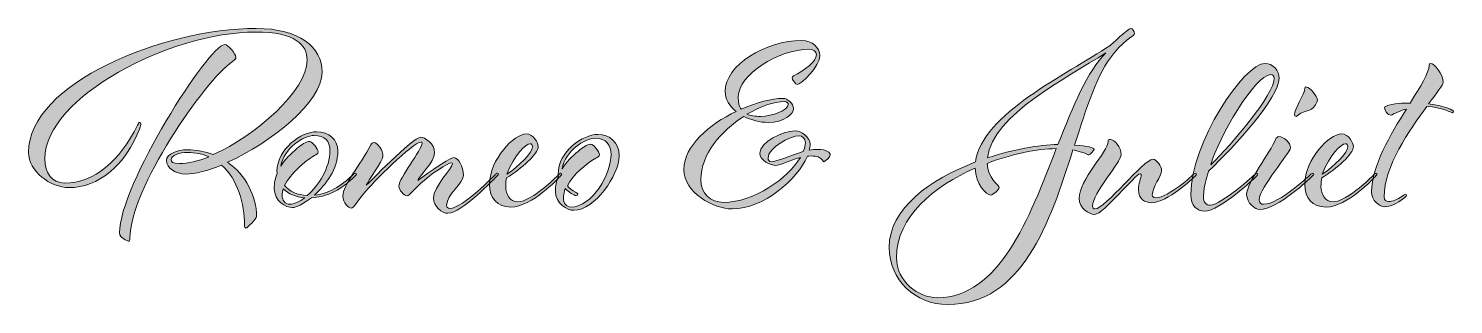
# Model space of a CAD drawing. Extents: x 55.7 to 118.2, y -66.3 to -54.2.
import ezdxf

# ---------------------------------------------------------------- set-up
doc = ezdxf.new("R2010")
doc.units = 0
doc.header["$MEASUREMENT"] = 0
doc.layers.add('Layer 1', color=7, linetype='Continuous', lineweight=0)

msp = doc.modelspace()

# ---------------------------------------------------------------- hatches: boundary and pattern name
at = {"layer": 'Layer 1', "transparency": 33554687}
h = msp.add_hatch(color=250, dxfattribs=at)
h.dxf.hatch_style = 2
edge = h.paths.add_edge_path()
edge.add_spline(control_points=[(61.927, -59.961), (61.927, -60.057), (61.975, -60.141), (62.311, -60.141), (62.659, -60.141), (63.103, -60.033), (63.582, -59.841), (63.306, -59.721), (62.995, -59.649), (62.646, -59.649), (62.287, -59.649), (61.927, -59.781), (61.927, -59.961)], knot_values=[0, 0, 0, 0, 1, 1, 1, 2, 2, 2, 3, 3, 3, 4, 4, 4, 4], degree=3, periodic=0)
edge = h.paths.add_edge_path()
edge.add_spline(control_points=[(64.278, -54.912), (64.422, -54.912), (64.77, -55.308), (64.77, -55.463), (64.77, -55.523), (64.733, -55.583), (64.625, -55.655), (63.378, -56.507), (60.116, -61.28), (60.116, -63.415), (60.116, -63.511), (60.104, -63.547), (60.068, -63.547), (60.02, -63.547), (59.66, -63.403), (59.66, -63.188), (59.66, -61.101), (63.582, -54.912), (64.278, -54.912)], knot_values=[0, 0, 0, 0, 1, 1, 1, 2, 2, 2, 3, 3, 3, 4, 4, 4, 5, 5, 5, 6, 6, 6, 6], degree=3, periodic=0)
edge = h.paths.add_edge_path()
edge.add_spline(control_points=[(65.633, -54.36), (61.915, -54.36), (56.386, -57.203), (56.386, -59.925), (56.386, -60.573), (56.698, -60.993), (57.25, -60.993), (58.545, -60.993), (59.696, -60.021), (60.452, -58.45), (60.488, -58.378), (60.512, -58.33), (60.548, -58.33), (60.584, -58.33), (60.596, -58.354), (60.596, -58.39), (60.596, -58.426), (60.584, -58.498), (60.548, -58.594), (59.948, -60.213), (58.713, -61.196), (57.454, -61.196), (56.614, -61.196), (55.667, -60.465), (55.667, -59.649), (55.667, -56.603), (61.603, -54.204), (65.669, -54.204), (67.552, -54.204), (68.56, -55.02), (68.56, -56.123), (68.56, -57.431), (66.329, -59.218), (64.41, -60.081), (65.201, -60.645), (65.681, -61.556), (65.681, -62.468), (65.681, -62.552), (65.273, -62.972), (65.213, -62.972), (65.177, -62.972), (65.153, -62.936), (65.153, -62.839), (65.153, -61.904), (64.854, -60.836), (64.146, -60.201), (63.546, -60.453), (62.982, -60.597), (62.551, -60.597), (62.143, -60.597), (61.723, -60.333), (61.723, -59.997), (61.723, -59.721), (62.203, -59.529), (62.635, -59.529), (63.042, -59.529), (63.426, -59.613), (63.774, -59.745), (65.633, -58.917), (67.9, -56.939), (67.9, -55.596), (67.9, -54.924), (67.384, -54.36), (65.633, -54.36)], knot_values=[0, 0, 0, 0, 1, 1, 1, 2, 2, 2, 3, 3, 3, 4, 4, 4, 5, 5, 5, 6, 6, 6, 7, 7, 7, 8, 8, 8, 9, 9, 9, 10, 10, 10, 11, 11, 11, 12, 12, 12, 13, 13, 13, 14, 14, 14, 15, 15, 15, 16, 16, 16, 17, 17, 17, 18, 18, 18, 19, 19, 19, 20, 20, 20, 21, 21, 21, 21], degree=3, periodic=0)
h = msp.add_hatch(color=250, dxfattribs=at)
h.dxf.hatch_style = 2
edge = h.paths.add_edge_path()
edge.add_spline(control_points=[(97.771, -59.889), (98.887, -59.518), (100.014, -59.313), (100.866, -59.301), (101.525, -57.623), (102.161, -56.075), (102.964, -55.271), (101.237, -56.411), (98.023, -57.946), (97.771, -59.889)], knot_values=[0, 0, 0, 0, 1, 1, 1, 2, 2, 2, 3, 3, 3, 3], degree=3, periodic=0)
edge = h.paths.add_edge_path()
edge.add_spline(control_points=[(100.793, -59.481), (99.942, -59.481), (98.851, -59.709), (97.759, -60.129), (97.759, -60.789), (98.287, -61.088), (98.287, -61.185), (98.287, -61.28), (97.999, -61.521), (97.915, -61.521), (97.735, -61.521), (97.231, -61.064), (97.231, -60.333), (95.433, -61.137), (93.777, -62.468), (93.777, -64.267), (93.777, -65.334), (94.725, -66.03), (95.577, -66.03), (98.275, -66.03), (99.594, -62.576), (100.793, -59.481)], knot_values=[0, 0, 0, 0, 1, 1, 1, 2, 2, 2, 3, 3, 3, 4, 4, 4, 5, 5, 5, 6, 6, 6, 7, 7, 7, 7], degree=3, periodic=0)
edge = h.paths.add_edge_path()
edge.add_spline(control_points=[(101.525, -59.542), (100.506, -62.744), (99.294, -66.33), (96.032, -66.33), (94.593, -66.33), (93.454, -65.238), (93.454, -63.823), (93.454, -62.108), (95.265, -60.825), (97.244, -60.069), (97.531, -57.946), (101.237, -56.243), (103.156, -54.948), (103.156, -54.948), (103.96, -54.204), (104.056, -54.204), (104.14, -54.204), (104.224, -54.312), (104.224, -54.432), (104.224, -54.564), (103.96, -54.516), (103.3, -55.32), (102.593, -56.171), (102.113, -57.683), (101.597, -59.326), (102.161, -59.361), (102.449, -59.445), (102.449, -59.518), (102.449, -59.553), (102.269, -59.757), (102.221, -59.757), (102.161, -59.757), (102.029, -59.637), (101.525, -59.542)], knot_values=[0, 0, 0, 0, 1, 1, 1, 2, 2, 2, 3, 3, 3, 4, 4, 4, 5, 5, 5, 6, 6, 6, 7, 7, 7, 8, 8, 8, 9, 9, 9, 10, 10, 10, 11, 11, 11, 11], degree=3, periodic=0)
h = msp.add_hatch(color=250, dxfattribs=at)
h.dxf.hatch_style = 2
edge = h.paths.add_edge_path()
edge.add_spline(control_points=[(89.683, -59.613), (89.743, -59.469), (89.779, -59.337), (89.779, -59.218), (89.779, -59.05), (89.647, -58.917), (89.515, -58.917), (89.095, -58.917), (88.136, -59.458), (88.136, -59.901), (88.136, -59.973), (88.172, -60.057), (88.292, -60.057), (88.52, -60.057), (89.107, -59.769), (89.683, -59.613)], knot_values=[0, 0, 0, 0, 1, 1, 1, 2, 2, 2, 3, 3, 3, 4, 4, 4, 5, 5, 5, 5], degree=3, periodic=0)
edge = h.paths.add_edge_path()
edge.add_spline(control_points=[(87.212, -57.97), (87.356, -58.042), (87.56, -58.066), (87.812, -58.066), (88.328, -58.066), (89.023, -57.791), (89.023, -57.539), (89.023, -57.502), (88.976, -57.418), (88.855, -57.418), (88.4, -57.418), (87.8, -57.623), (87.212, -57.97)], knot_values=[0, 0, 0, 0, 1, 1, 1, 2, 2, 2, 3, 3, 3, 4, 4, 4, 4], degree=3, periodic=0)
edge = h.paths.add_edge_path()
edge.add_spline(control_points=[(89.251, -56.291), (89.743, -56.051), (90.259, -55.644), (90.259, -55.355), (90.259, -55.224), (90.139, -55.116), (89.959, -55.116), (88.58, -55.116), (86.829, -56.267), (86.829, -57.19), (86.829, -57.431), (86.865, -57.623), (86.949, -57.754), (87.632, -57.455), (88.316, -57.274), (88.784, -57.274), (89.011, -57.274), (89.251, -57.515), (89.251, -57.718), (89.251, -57.97), (88.843, -58.33), (88.136, -58.33), (87.788, -58.33), (87.404, -58.234), (87.068, -58.066), (86.073, -58.702), (85.186, -59.733), (85.186, -60.836), (85.186, -61.46), (85.605, -61.844), (86.181, -61.844), (87.536, -61.844), (89.011, -60.777), (89.563, -59.865), (89.095, -59.985), (88.64, -60.225), (88.484, -60.225), (88.256, -60.225), (87.776, -59.997), (87.776, -59.685), (87.776, -59.193), (88.771, -58.702), (89.323, -58.702), (89.575, -58.702), (89.983, -58.978), (89.983, -59.29), (89.983, -59.374), (89.971, -59.469), (89.947, -59.553), (90.067, -59.529), (90.187, -59.518), (90.307, -59.518), (90.714, -59.518), (90.87, -59.661), (90.87, -59.757), (90.87, -59.853), (90.63, -60.057), (90.583, -60.057), (90.559, -60.057), (90.559, -60.021), (90.522, -59.985), (90.378, -59.841), (90.343, -59.805), (89.995, -59.805), (89.947, -59.805), (89.911, -59.805), (89.863, -59.817), (89.431, -60.836), (87.932, -62.132), (86.565, -62.132), (85.737, -62.132), (84.442, -61.424), (84.442, -60.393), (84.442, -59.35), (85.557, -58.414), (86.732, -57.85), (86.445, -57.623), (86.253, -57.323), (86.253, -56.975), (86.253, -55.812), (88.004, -54.732), (89.623, -54.732), (90.079, -54.732), (90.415, -55.056), (90.415, -55.392), (90.415, -55.859), (89.587, -56.663), (89.431, -56.663), (89.347, -56.663), (89.191, -56.459), (89.191, -56.363), (89.191, -56.339), (89.203, -56.315), (89.251, -56.291)], knot_values=[0, 0, 0, 0, 1, 1, 1, 2, 2, 2, 3, 3, 3, 4, 4, 4, 5, 5, 5, 6, 6, 6, 7, 7, 7, 8, 8, 8, 9, 9, 9, 10, 10, 10, 11, 11, 11, 12, 12, 12, 13, 13, 13, 14, 14, 14, 15, 15, 15, 16, 16, 16, 17, 17, 17, 18, 18, 18, 19, 19, 19, 20, 20, 20, 21, 21, 21, 22, 22, 22, 23, 23, 23, 24, 24, 24, 25, 25, 25, 26, 26, 26, 27, 27, 27, 28, 28, 28, 29, 29, 29, 30, 30, 30, 31, 31, 31, 31], degree=3, periodic=0)
h = msp.add_hatch(color=250, dxfattribs=at)
h.dxf.hatch_style = 2
edge = h.paths.add_edge_path()
edge.add_spline(control_points=[(110.36, -56.387), (110.36, -56.279), (110.288, -56.231), (110.204, -56.231), (109.532, -56.231), (107.889, -59.014), (107.577, -60.189), (108.513, -59.266), (110.36, -57.119), (110.36, -56.387)], knot_values=[0, 0, 0, 0, 1, 1, 1, 2, 2, 2, 3, 3, 3, 3], degree=3, periodic=0)
edge = h.paths.add_edge_path()
edge.add_spline(control_points=[(109.521, -60.609), (109.544, -60.585), (109.568, -60.561), (109.592, -60.561), (109.628, -60.561), (109.64, -60.597), (109.64, -60.609), (109.64, -60.633), (109.556, -60.717), (109.521, -60.753), (109.521, -60.753), (107.961, -62.228), (107.302, -62.228), (106.978, -62.228), (106.702, -61.988), (106.702, -61.496), (106.702, -59.218), (109.041, -55.739), (109.952, -55.739), (110.3, -55.739), (110.576, -56.051), (110.576, -56.399), (110.576, -57.215), (108.645, -59.374), (107.481, -60.465), (107.481, -60.465), (107.253, -61.088), (107.253, -61.58), (107.253, -61.868), (107.385, -61.964), (107.553, -61.964), (108.033, -61.964), (109.521, -60.609), (109.521, -60.609)], knot_values=[0, 0, 0, 0, 1, 1, 1, 2, 2, 2, 3, 3, 3, 4, 4, 4, 5, 5, 5, 6, 6, 6, 7, 7, 7, 8, 8, 8, 9, 9, 9, 10, 10, 10, 11, 11, 11, 11], degree=3, periodic=0)
h = msp.add_hatch(color=250, dxfattribs=at)
h.dxf.hatch_style = 2
edge = h.paths.add_edge_path()
edge.add_spline(control_points=[(114.633, -61.376), (114.633, -60.249), (115.461, -58.87), (116.168, -57.742), (115.749, -57.85), (115.521, -58.018), (115.473, -58.018), (115.353, -58.018), (115.209, -57.802), (115.209, -57.694), (115.209, -57.658), (115.209, -57.634), (115.269, -57.61), (115.581, -57.502), (116.037, -57.479), (116.325, -57.479), (116.78, -56.747), (117.164, -56.147), (117.164, -55.823), (117.164, -55.764), (117.188, -55.739), (117.224, -55.739), (117.392, -55.739), (117.776, -56.219), (117.776, -56.567), (117.776, -56.675), (117.5, -57.035), (117.14, -57.515), (117.932, -57.61), (118.231, -57.826), (118.231, -57.838), (118.231, -57.862), (118.195, -57.91), (118.184, -57.91), (118.147, -57.91), (117.752, -57.658), (117.056, -57.634), (116.289, -58.678), (115.185, -60.273), (115.185, -61.604), (115.185, -61.748), (115.269, -61.808), (115.377, -61.808), (115.545, -61.808), (115.761, -61.712), (115.965, -61.58), (116.037, -61.532), (116.097, -61.484), (116.121, -61.484), (116.145, -61.484), (116.168, -61.508), (116.168, -61.532), (116.168, -61.568), (116.097, -61.628), (116.037, -61.676), (115.785, -61.88), (115.437, -62.036), (115.209, -62.036), (114.969, -62.036), (114.633, -61.76), (114.633, -61.376)], knot_values=[0, 0, 0, 0, 1, 1, 1, 2, 2, 2, 3, 3, 3, 4, 4, 4, 5, 5, 5, 6, 6, 6, 7, 7, 7, 8, 8, 8, 9, 9, 9, 10, 10, 10, 11, 11, 11, 12, 12, 12, 13, 13, 13, 14, 14, 14, 15, 15, 15, 16, 16, 16, 17, 17, 17, 18, 18, 18, 19, 19, 19, 20, 20, 20, 20], degree=3, periodic=0)
h = msp.add_hatch(color=250, dxfattribs=at)
h.dxf.hatch_style = 2
edge = h.paths.add_edge_path()
edge.add_spline(control_points=[(112.256, -57.358), (112.256, -57.442), (112.1, -57.694), (112.004, -57.742), (111.932, -57.778), (111.776, -57.826), (111.668, -57.862), (111.44, -57.934), (111.369, -58.066), (111.32, -58.066), (111.285, -58.066), (111.249, -58.042), (111.249, -57.994), (111.249, -57.707), (111.704, -57.106), (111.704, -56.819), (111.704, -56.783), (111.729, -56.771), (111.752, -56.771), (111.944, -56.771), (112.256, -57.19), (112.256, -57.358)], knot_values=[0, 0, 0, 0, 1, 1, 1, 2, 2, 2, 3, 3, 3, 4, 4, 4, 5, 5, 5, 6, 6, 6, 7, 7, 7, 7], degree=3, periodic=0)
edge = h.paths.add_edge_path()
edge.add_spline(control_points=[(111.069, -59.445), (111.069, -59.661), (109.701, -61.208), (109.701, -61.724), (109.701, -61.868), (109.785, -61.928), (109.893, -61.928), (110.577, -61.928), (111.968, -60.609), (111.968, -60.609), (111.968, -60.609), (112.016, -60.561), (112.052, -60.561), (112.076, -60.561), (112.1, -60.597), (112.1, -60.609), (112.1, -60.633), (112.004, -60.717), (111.968, -60.753), (111.968, -60.753), (110.505, -62.156), (109.726, -62.156), (109.534, -62.156), (109.15, -61.88), (109.15, -61.496), (109.15, -60.969), (110.193, -59.637), (110.421, -59.074), (110.457, -59.001), (110.505, -58.954), (110.565, -58.954), (110.805, -58.954), (111.069, -59.229), (111.069, -59.445)], knot_values=[0, 0, 0, 0, 1, 1, 1, 2, 2, 2, 3, 3, 3, 4, 4, 4, 5, 5, 5, 6, 6, 6, 7, 7, 7, 8, 8, 8, 9, 9, 9, 10, 10, 10, 11, 11, 11, 11], degree=3, periodic=0)
h = msp.add_hatch(color=250, dxfattribs=at)
h.dxf.hatch_style = 2
edge = h.paths.add_edge_path()
edge.add_spline(control_points=[(66.802, -61.532), (66.802, -61.748), (66.934, -61.928), (67.138, -61.928), (67.318, -61.928), (67.558, -61.82), (67.798, -61.64), (67.402, -61.604), (67.066, -61.472), (66.85, -61.245), (66.814, -61.34), (66.802, -61.437), (66.802, -61.532)], knot_values=[0, 0, 0, 0, 1, 1, 1, 2, 2, 2, 3, 3, 3, 4, 4, 4, 4], degree=3, periodic=0)
edge = h.paths.add_edge_path()
edge.add_spline(control_points=[(68.001, -59.169), (68.146, -59.169), (68.385, -59.505), (68.385, -59.625), (68.385, -59.697), (68.301, -59.745), (68.229, -59.781), (67.786, -60.045), (67.174, -60.573), (66.91, -61.101), (67.114, -61.364), (67.474, -61.521), (67.906, -61.544), (68.409, -61.101), (68.901, -60.333), (68.901, -59.553), (68.901, -59.158), (68.673, -58.906), (68.206, -58.906), (67.738, -58.906), (66.886, -59.458), (66.742, -60.249), (66.934, -59.937), (67.198, -59.697), (67.45, -59.481), (67.642, -59.313), (67.846, -59.169), (68.001, -59.169)], knot_values=[0, 0, 0, 0, 1, 1, 1, 2, 2, 2, 3, 3, 3, 4, 4, 4, 5, 5, 5, 6, 6, 6, 7, 7, 7, 8, 8, 8, 9, 9, 9, 9], degree=3, periodic=0)
edge = h.paths.add_edge_path()
edge.add_spline(control_points=[(68.085, -61.64), (67.738, -61.916), (67.414, -62.072), (67.258, -62.072), (66.97, -62.072), (66.455, -61.784), (66.455, -61.232), (66.455, -60.993), (66.502, -60.777), (66.586, -60.573), (66.586, -60.549), (66.574, -60.525), (66.574, -60.489), (66.574, -59.469), (67.678, -58.738), (68.313, -58.738), (68.853, -58.738), (69.249, -59.085), (69.249, -59.589), (69.249, -60.381), (68.733, -61.064), (68.217, -61.521), (68.937, -61.472), (69.561, -60.98), (69.933, -60.609), (69.933, -60.609), (69.969, -60.561), (70.004, -60.561), (70.041, -60.561), (70.064, -60.597), (70.064, -60.609), (70.064, -60.633), (69.969, -60.717), (69.933, -60.753), (69.573, -61.077), (69.009, -61.604), (68.085, -61.64)], knot_values=[0, 0, 0, 0, 1, 1, 1, 2, 2, 2, 3, 3, 3, 4, 4, 4, 5, 5, 5, 6, 6, 6, 7, 7, 7, 8, 8, 8, 9, 9, 9, 10, 10, 10, 11, 11, 11, 12, 12, 12, 12], degree=3, periodic=0)
h = msp.add_hatch(color=250, dxfattribs=at)
h.dxf.hatch_style = 2
edge = h.paths.add_edge_path()
edge.add_spline(control_points=[(71.23, -59.841), (71.23, -59.985), (70.558, -60.92), (70.498, -61.088), (70.498, -61.088), (72.573, -58.978), (72.873, -58.978), (73.077, -58.978), (73.497, -59.266), (73.497, -59.661), (73.497, -60.069), (72.765, -60.753), (72.765, -60.885), (72.765, -60.885), (74.12, -59.877), (74.336, -59.877), (74.528, -59.877), (74.768, -60.285), (74.768, -60.645), (74.768, -61.004), (74.024, -61.484), (74.024, -61.976), (74.024, -62.06), (74.072, -62.108), (74.156, -62.108), (74.744, -62.108), (76.171, -60.609), (76.171, -60.609), (76.171, -60.609), (76.207, -60.561), (76.243, -60.561), (76.279, -60.561), (76.303, -60.597), (76.303, -60.609), (76.303, -60.633), (76.207, -60.717), (76.171, -60.753), (76.171, -60.753), (74.66, -62.324), (74.084, -62.324), (73.82, -62.324), (73.449, -62.024), (73.449, -61.652), (73.449, -61.148), (74.276, -60.345), (74.276, -60.153), (74.276, -60.129), (74.252, -60.105), (74.228, -60.105), (74.108, -60.105), (73.293, -60.609), (72.873, -61.017), (72.585, -61.292), (72.369, -61.556), (72.297, -61.556), (72.153, -61.556), (71.925, -61.28), (71.925, -61.125), (71.925, -60.789), (72.945, -59.529), (72.945, -59.242), (72.945, -59.206), (72.933, -59.193), (72.909, -59.193), (72.537, -59.193), (70.738, -61.017), (70.39, -61.448), (70.042, -61.868), (69.958, -62.096), (69.839, -62.096), (69.73, -62.096), (69.467, -61.868), (69.467, -61.568), (69.467, -61.088), (70.234, -60.189), (70.702, -59.313), (70.738, -59.253), (70.774, -59.218), (70.822, -59.218), (70.99, -59.218), (71.23, -59.529), (71.23, -59.841)], knot_values=[0, 0, 0, 0, 1, 1, 1, 2, 2, 2, 3, 3, 3, 4, 4, 4, 5, 5, 5, 6, 6, 6, 7, 7, 7, 8, 8, 8, 9, 9, 9, 10, 10, 10, 11, 11, 11, 12, 12, 12, 13, 13, 13, 14, 14, 14, 15, 15, 15, 16, 16, 16, 17, 17, 17, 18, 18, 18, 19, 19, 19, 20, 20, 20, 21, 21, 21, 22, 22, 22, 23, 23, 23, 24, 24, 24, 25, 25, 25, 26, 26, 26, 27, 27, 27, 27], degree=3, periodic=0)
h = msp.add_hatch(color=250, dxfattribs=at)
h.dxf.hatch_style = 2
edge = h.paths.add_edge_path()
edge.add_spline(control_points=[(77.793, -59.397), (77.793, -59.301), (77.757, -59.266), (77.697, -59.266), (77.494, -59.266), (77.026, -59.733), (76.666, -60.609), (77.206, -60.249), (77.793, -59.673), (77.793, -59.397)], knot_values=[0, 0, 0, 0, 1, 1, 1, 2, 2, 2, 3, 3, 3, 3], degree=3, periodic=0)
edge = h.paths.add_edge_path()
edge.add_spline(control_points=[(79.029, -60.561), (79.065, -60.561), (79.077, -60.597), (79.077, -60.609), (79.077, -60.633), (78.993, -60.717), (78.957, -60.753), (78.957, -60.753), (77.77, -62.048), (76.846, -62.048), (76.234, -62.048), (75.911, -61.664), (75.911, -61.041), (75.911, -59.961), (76.99, -58.834), (77.518, -58.834), (77.841, -58.834), (78.045, -59.242), (78.045, -59.385), (78.045, -59.721), (77.313, -60.357), (76.654, -60.765), (76.63, -60.836), (76.618, -61.053), (76.618, -61.137), (76.618, -61.508), (76.798, -61.82), (77.146, -61.82), (77.781, -61.82), (78.957, -60.609), (78.957, -60.609), (78.957, -60.609), (79.005, -60.561), (79.029, -60.561)], knot_values=[0, 0, 0, 0, 1, 1, 1, 2, 2, 2, 3, 3, 3, 4, 4, 4, 5, 5, 5, 6, 6, 6, 7, 7, 7, 8, 8, 8, 9, 9, 9, 10, 10, 10, 11, 11, 11, 11], degree=3, periodic=0)
h = msp.add_hatch(color=250, dxfattribs=at)
h.dxf.hatch_style = 2
edge = h.paths.add_edge_path()
edge.add_spline(control_points=[(79.15, -61.652), (79.15, -61.868), (79.282, -62.048), (79.486, -62.048), (80.421, -62.048), (81.249, -60.597), (81.249, -59.733), (81.249, -59.337), (81.021, -59.025), (80.553, -59.025), (80.085, -59.025), (79.234, -59.577), (79.09, -60.369), (79.282, -60.057), (79.546, -59.817), (79.797, -59.602), (79.989, -59.434), (80.193, -59.29), (80.349, -59.29), (80.493, -59.29), (80.733, -59.625), (80.733, -59.745), (80.733, -59.817), (80.649, -59.865), (80.577, -59.901), (80.133, -60.165), (79.594, -60.585), (79.33, -61.112), (79.402, -61.208), (79.546, -61.316), (79.689, -61.4), (79.75, -61.437), (79.786, -61.448), (79.786, -61.484), (79.786, -61.508), (79.762, -61.544), (79.713, -61.544), (79.618, -61.544), (79.378, -61.388), (79.234, -61.232), (79.198, -61.328), (79.15, -61.556), (79.15, -61.652)], knot_values=[0, 0, 0, 0, 1, 1, 1, 2, 2, 2, 3, 3, 3, 4, 4, 4, 5, 5, 5, 6, 6, 6, 7, 7, 7, 8, 8, 8, 9, 9, 9, 10, 10, 10, 11, 11, 11, 12, 12, 12, 13, 13, 13, 14, 14, 14, 14], degree=3, periodic=0)
edge = h.paths.add_edge_path()
edge.add_spline(control_points=[(78.802, -61.353), (78.802, -61.112), (78.85, -60.896), (78.934, -60.693), (78.934, -60.669), (78.922, -60.645), (78.922, -60.609), (78.922, -59.589), (80.025, -58.858), (80.661, -58.858), (81.177, -58.858), (81.597, -59.206), (81.597, -59.793), (81.597, -60.657), (80.529, -62.192), (79.605, -62.192), (79.318, -62.192), (78.802, -61.904), (78.802, -61.353)], knot_values=[0, 0, 0, 0, 1, 1, 1, 2, 2, 2, 3, 3, 3, 4, 4, 4, 5, 5, 5, 6, 6, 6, 6], degree=3, periodic=0)
h = msp.add_hatch(color=250, dxfattribs=at)
h.dxf.hatch_style = 2
edge = h.paths.add_edge_path()
edge.add_spline(control_points=[(103.641, -59.745), (103.641, -60.069), (102.382, -61.437), (102.382, -62.012), (102.382, -62.072), (102.43, -62.132), (102.49, -62.132), (102.934, -62.132), (104.625, -59.949), (105.032, -59.949), (105.2, -59.949), (105.416, -60.261), (105.416, -60.453), (105.416, -60.657), (105.008, -61.196), (105.008, -61.508), (105.008, -61.592), (105.056, -61.64), (105.164, -61.64), (105.728, -61.64), (106.819, -60.609), (106.819, -60.609), (106.819, -60.609), (106.867, -60.561), (106.903, -60.561), (106.927, -60.561), (106.951, -60.597), (106.951, -60.609), (106.951, -60.633), (106.855, -60.717), (106.819, -60.753), (106.819, -60.753), (105.68, -61.856), (104.96, -61.856), (104.696, -61.856), (104.396, -61.7), (104.396, -61.292), (104.396, -60.993), (104.517, -60.789), (104.517, -60.621), (104.517, -60.609), (104.504, -60.585), (104.469, -60.585), (104.277, -60.585), (102.861, -62.372), (102.466, -62.372), (102.226, -62.372), (101.794, -62.108), (101.794, -61.664), (101.794, -60.849), (103.065, -59.637), (103.065, -59.158), (103.065, -59.098), (103.089, -59.074), (103.161, -59.074), (103.341, -59.074), (103.641, -59.421), (103.641, -59.745)], knot_values=[0, 0, 0, 0, 1, 1, 1, 2, 2, 2, 3, 3, 3, 4, 4, 4, 5, 5, 5, 6, 6, 6, 7, 7, 7, 8, 8, 8, 9, 9, 9, 10, 10, 10, 11, 11, 11, 12, 12, 12, 13, 13, 13, 14, 14, 14, 15, 15, 15, 16, 16, 16, 17, 17, 17, 18, 18, 18, 19, 19, 19, 19], degree=3, periodic=0)
h = msp.add_hatch(color=250, dxfattribs=at)
h.dxf.hatch_style = 2
edge = h.paths.add_edge_path()
edge.add_spline(control_points=[(113.588, -59.397), (113.588, -59.301), (113.552, -59.266), (113.492, -59.266), (113.289, -59.266), (112.821, -59.733), (112.461, -60.609), (113, -60.249), (113.588, -59.673), (113.588, -59.397)], knot_values=[0, 0, 0, 0, 1, 1, 1, 2, 2, 2, 3, 3, 3, 3], degree=3, periodic=0)
edge = h.paths.add_edge_path()
edge.add_spline(control_points=[(114.824, -60.561), (114.86, -60.561), (114.872, -60.597), (114.872, -60.609), (114.872, -60.633), (114.788, -60.717), (114.752, -60.753), (114.752, -60.753), (113.564, -62.048), (112.641, -62.048), (112.029, -62.048), (111.706, -61.664), (111.706, -61.041), (111.706, -59.961), (112.785, -58.834), (113.312, -58.834), (113.636, -58.834), (113.84, -59.242), (113.84, -59.385), (113.84, -59.721), (113.108, -60.357), (112.449, -60.765), (112.425, -60.836), (112.413, -61.053), (112.413, -61.137), (112.413, -61.508), (112.593, -61.82), (112.941, -61.82), (113.576, -61.82), (114.752, -60.609), (114.752, -60.609), (114.752, -60.609), (114.8, -60.561), (114.824, -60.561)], knot_values=[0, 0, 0, 0, 1, 1, 1, 2, 2, 2, 3, 3, 3, 4, 4, 4, 5, 5, 5, 6, 6, 6, 7, 7, 7, 8, 8, 8, 9, 9, 9, 10, 10, 10, 11, 11, 11, 11], degree=3, periodic=0)

# ---------------------------------------------------------------- linework, layer by layer
at = {"layer": 'Layer 1'}
for points, knots in [([(65.633, -54.36), (61.915, -54.36), (56.386, -57.203), (56.386, -59.925), (56.386, -60.573), (56.698, -60.993), (57.25, -60.993), (58.545, -60.993), (59.696, -60.021), (60.452, -58.45), (60.488, -58.378), (60.512, -58.33), (60.548, -58.33), (60.584, -58.33), (60.596, -58.354), (60.596, -58.39), (60.596, -58.426), (60.584, -58.498), (60.548, -58.594), (59.948, -60.213), (58.713, -61.196), (57.454, -61.196), (56.614, -61.196), (55.667, -60.465), (55.667, -59.649), (55.667, -56.603), (61.603, -54.204), (65.669, -54.204), (67.552, -54.204), (68.56, -55.02), (68.56, -56.123), (68.56, -57.431), (66.329, -59.218), (64.41, -60.081), (65.201, -60.645), (65.681, -61.556), (65.681, -62.468), (65.681, -62.552), (65.273, -62.972), (65.213, -62.972), (65.177, -62.972), (65.153, -62.936), (65.153, -62.839), (65.153, -61.904), (64.854, -60.836), (64.146, -60.201), (63.546, -60.453), (62.982, -60.597), (62.551, -60.597), (62.143, -60.597), (61.723, -60.333), (61.723, -59.997), (61.723, -59.721), (62.203, -59.529), (62.635, -59.529), (63.042, -59.529), (63.426, -59.613), (63.774, -59.745), (65.633, -58.917), (67.9, -56.939), (67.9, -55.596), (67.9, -54.924), (67.384, -54.36), (65.633, -54.36)], [0, 0, 0, 0, 1, 1, 1, 2, 2, 2, 3, 3, 3, 4, 4, 4, 5, 5, 5, 6, 6, 6, 7, 7, 7, 8, 8, 8, 9, 9, 9, 10, 10, 10, 11, 11, 11, 12, 12, 12, 13, 13, 13, 14, 14, 14, 15, 15, 15, 16, 16, 16, 17, 17, 17, 18, 18, 18, 19, 19, 19, 20, 20, 20, 21, 21, 21, 21]), ([(101.525, -59.542), (100.506, -62.744), (99.294, -66.33), (96.032, -66.33), (94.593, -66.33), (93.454, -65.238), (93.454, -63.823), (93.454, -62.108), (95.265, -60.825), (97.244, -60.069), (97.531, -57.946), (101.237, -56.243), (103.156, -54.948), (103.156, -54.948), (103.96, -54.204), (104.056, -54.204), (104.14, -54.204), (104.224, -54.312), (104.224, -54.432), (104.224, -54.564), (103.96, -54.516), (103.3, -55.32), (102.593, -56.171), (102.113, -57.683), (101.597, -59.326), (102.161, -59.361), (102.449, -59.445), (102.449, -59.518), (102.449, -59.553), (102.269, -59.757), (102.221, -59.757), (102.161, -59.757), (102.029, -59.637), (101.525, -59.542)], [0, 0, 0, 0, 1, 1, 1, 2, 2, 2, 3, 3, 3, 4, 4, 4, 5, 5, 5, 6, 6, 6, 7, 7, 7, 8, 8, 8, 9, 9, 9, 10, 10, 10, 11, 11, 11, 11]), ([(64.278, -54.912), (64.422, -54.912), (64.77, -55.308), (64.77, -55.463), (64.77, -55.523), (64.733, -55.583), (64.625, -55.655), (63.378, -56.507), (60.116, -61.28), (60.116, -63.415), (60.116, -63.511), (60.104, -63.547), (60.068, -63.547), (60.02, -63.547), (59.66, -63.403), (59.66, -63.188), (59.66, -61.101), (63.582, -54.912), (64.278, -54.912)], [0, 0, 0, 0, 1, 1, 1, 2, 2, 2, 3, 3, 3, 4, 4, 4, 5, 5, 5, 6, 6, 6, 6]), ([(89.251, -56.291), (89.743, -56.051), (90.259, -55.644), (90.259, -55.355), (90.259, -55.224), (90.139, -55.116), (89.959, -55.116), (88.58, -55.116), (86.829, -56.267), (86.829, -57.19), (86.829, -57.431), (86.865, -57.623), (86.949, -57.754), (87.632, -57.455), (88.316, -57.274), (88.784, -57.274), (89.011, -57.274), (89.251, -57.515), (89.251, -57.718), (89.251, -57.97), (88.843, -58.33), (88.136, -58.33), (87.788, -58.33), (87.404, -58.234), (87.068, -58.066), (86.073, -58.702), (85.186, -59.733), (85.186, -60.836), (85.186, -61.46), (85.605, -61.844), (86.181, -61.844), (87.536, -61.844), (89.011, -60.777), (89.563, -59.865), (89.095, -59.985), (88.64, -60.225), (88.484, -60.225), (88.256, -60.225), (87.776, -59.997), (87.776, -59.685), (87.776, -59.193), (88.771, -58.702), (89.323, -58.702), (89.575, -58.702), (89.983, -58.978), (89.983, -59.29), (89.983, -59.374), (89.971, -59.469), (89.947, -59.553), (90.067, -59.529), (90.187, -59.518), (90.307, -59.518), (90.714, -59.518), (90.87, -59.661), (90.87, -59.757), (90.87, -59.853), (90.63, -60.057), (90.583, -60.057), (90.559, -60.057), (90.559, -60.021), (90.522, -59.985), (90.378, -59.841), (90.343, -59.805), (89.995, -59.805), (89.947, -59.805), (89.911, -59.805), (89.863, -59.817), (89.431, -60.836), (87.932, -62.132), (86.565, -62.132), (85.737, -62.132), (84.442, -61.424), (84.442, -60.393), (84.442, -59.35), (85.557, -58.414), (86.732, -57.85), (86.445, -57.623), (86.253, -57.323), (86.253, -56.975), (86.253, -55.812), (88.004, -54.732), (89.623, -54.732), (90.079, -54.732), (90.415, -55.056), (90.415, -55.392), (90.415, -55.859), (89.587, -56.663), (89.431, -56.663), (89.347, -56.663), (89.191, -56.459), (89.191, -56.363), (89.191, -56.339), (89.203, -56.315), (89.251, -56.291)], [0, 0, 0, 0, 1, 1, 1, 2, 2, 2, 3, 3, 3, 4, 4, 4, 5, 5, 5, 6, 6, 6, 7, 7, 7, 8, 8, 8, 9, 9, 9, 10, 10, 10, 11, 11, 11, 12, 12, 12, 13, 13, 13, 14, 14, 14, 15, 15, 15, 16, 16, 16, 17, 17, 17, 18, 18, 18, 19, 19, 19, 20, 20, 20, 21, 21, 21, 22, 22, 22, 23, 23, 23, 24, 24, 24, 25, 25, 25, 26, 26, 26, 27, 27, 27, 28, 28, 28, 29, 29, 29, 30, 30, 30, 31, 31, 31, 31]), ([(97.771, -59.889), (98.887, -59.518), (100.014, -59.313), (100.866, -59.301), (101.525, -57.623), (102.161, -56.075), (102.964, -55.271), (101.237, -56.411), (98.023, -57.946), (97.771, -59.889)], [0, 0, 0, 0, 1, 1, 1, 2, 2, 2, 3, 3, 3, 3]), ([(109.521, -60.609), (109.544, -60.585), (109.568, -60.561), (109.592, -60.561), (109.628, -60.561), (109.64, -60.597), (109.64, -60.609), (109.64, -60.633), (109.556, -60.717), (109.521, -60.753), (109.521, -60.753), (107.961, -62.228), (107.302, -62.228), (106.978, -62.228), (106.702, -61.988), (106.702, -61.496), (106.702, -59.218), (109.041, -55.739), (109.952, -55.739), (110.3, -55.739), (110.576, -56.051), (110.576, -56.399), (110.576, -57.215), (108.645, -59.374), (107.481, -60.465), (107.481, -60.465), (107.253, -61.088), (107.253, -61.58), (107.253, -61.868), (107.385, -61.964), (107.553, -61.964), (108.033, -61.964), (109.521, -60.609), (109.521, -60.609)], [0, 0, 0, 0, 1, 1, 1, 2, 2, 2, 3, 3, 3, 4, 4, 4, 5, 5, 5, 6, 6, 6, 7, 7, 7, 8, 8, 8, 9, 9, 9, 10, 10, 10, 11, 11, 11, 11]), ([(110.36, -56.387), (110.36, -56.279), (110.288, -56.231), (110.204, -56.231), (109.532, -56.231), (107.889, -59.014), (107.577, -60.189), (108.513, -59.266), (110.36, -57.119), (110.36, -56.387)], [0, 0, 0, 0, 1, 1, 1, 2, 2, 2, 3, 3, 3, 3]), ([(114.633, -61.376), (114.633, -60.249), (115.461, -58.87), (116.168, -57.742), (115.749, -57.85), (115.521, -58.018), (115.473, -58.018), (115.353, -58.018), (115.209, -57.802), (115.209, -57.694), (115.209, -57.658), (115.209, -57.634), (115.269, -57.61), (115.581, -57.502), (116.037, -57.479), (116.325, -57.479), (116.78, -56.747), (117.164, -56.147), (117.164, -55.823), (117.164, -55.764), (117.188, -55.739), (117.224, -55.739), (117.392, -55.739), (117.776, -56.219), (117.776, -56.567), (117.776, -56.675), (117.5, -57.035), (117.14, -57.515), (117.932, -57.61), (118.231, -57.826), (118.231, -57.838), (118.231, -57.862), (118.195, -57.91), (118.184, -57.91), (118.147, -57.91), (117.752, -57.658), (117.056, -57.634), (116.289, -58.678), (115.185, -60.273), (115.185, -61.604), (115.185, -61.748), (115.269, -61.808), (115.377, -61.808), (115.545, -61.808), (115.761, -61.712), (115.965, -61.58), (116.037, -61.532), (116.097, -61.484), (116.121, -61.484), (116.145, -61.484), (116.168, -61.508), (116.168, -61.532), (116.168, -61.568), (116.097, -61.628), (116.037, -61.676), (115.785, -61.88), (115.437, -62.036), (115.209, -62.036), (114.969, -62.036), (114.633, -61.76), (114.633, -61.376)], [0, 0, 0, 0, 1, 1, 1, 2, 2, 2, 3, 3, 3, 4, 4, 4, 5, 5, 5, 6, 6, 6, 7, 7, 7, 8, 8, 8, 9, 9, 9, 10, 10, 10, 11, 11, 11, 12, 12, 12, 13, 13, 13, 14, 14, 14, 15, 15, 15, 16, 16, 16, 17, 17, 17, 18, 18, 18, 19, 19, 19, 20, 20, 20, 20]), ([(112.256, -57.358), (112.256, -57.442), (112.1, -57.694), (112.004, -57.742), (111.932, -57.778), (111.776, -57.826), (111.668, -57.862), (111.44, -57.934), (111.369, -58.066), (111.32, -58.066), (111.285, -58.066), (111.249, -58.042), (111.249, -57.994), (111.249, -57.707), (111.704, -57.106), (111.704, -56.819), (111.704, -56.783), (111.729, -56.771), (111.752, -56.771), (111.944, -56.771), (112.256, -57.19), (112.256, -57.358)], [0, 0, 0, 0, 1, 1, 1, 2, 2, 2, 3, 3, 3, 4, 4, 4, 5, 5, 5, 6, 6, 6, 7, 7, 7, 7]), ([(87.212, -57.97), (87.356, -58.042), (87.56, -58.066), (87.812, -58.066), (88.328, -58.066), (89.023, -57.791), (89.023, -57.539), (89.023, -57.502), (88.976, -57.418), (88.855, -57.418), (88.4, -57.418), (87.8, -57.623), (87.212, -57.97)], [0, 0, 0, 0, 1, 1, 1, 2, 2, 2, 3, 3, 3, 4, 4, 4, 4]), ([(68.085, -61.64), (67.738, -61.916), (67.414, -62.072), (67.258, -62.072), (66.97, -62.072), (66.455, -61.784), (66.455, -61.232), (66.455, -60.993), (66.502, -60.777), (66.586, -60.573), (66.586, -60.549), (66.574, -60.525), (66.574, -60.489), (66.574, -59.469), (67.678, -58.738), (68.313, -58.738), (68.853, -58.738), (69.249, -59.085), (69.249, -59.589), (69.249, -60.381), (68.733, -61.064), (68.217, -61.521), (68.937, -61.472), (69.561, -60.98), (69.933, -60.609), (69.933, -60.609), (69.969, -60.561), (70.004, -60.561), (70.041, -60.561), (70.064, -60.597), (70.064, -60.609), (70.064, -60.633), (69.969, -60.717), (69.933, -60.753), (69.573, -61.077), (69.009, -61.604), (68.085, -61.64)], [0, 0, 0, 0, 1, 1, 1, 2, 2, 2, 3, 3, 3, 4, 4, 4, 5, 5, 5, 6, 6, 6, 7, 7, 7, 8, 8, 8, 9, 9, 9, 10, 10, 10, 11, 11, 11, 12, 12, 12, 12]), ([(68.001, -59.169), (68.146, -59.169), (68.385, -59.505), (68.385, -59.625), (68.385, -59.697), (68.301, -59.745), (68.229, -59.781), (67.786, -60.045), (67.174, -60.573), (66.91, -61.101), (67.114, -61.364), (67.474, -61.521), (67.906, -61.544), (68.409, -61.101), (68.901, -60.333), (68.901, -59.553), (68.901, -59.158), (68.673, -58.906), (68.206, -58.906), (67.738, -58.906), (66.886, -59.458), (66.742, -60.249), (66.934, -59.937), (67.198, -59.697), (67.45, -59.481), (67.642, -59.313), (67.846, -59.169), (68.001, -59.169)], [0, 0, 0, 0, 1, 1, 1, 2, 2, 2, 3, 3, 3, 4, 4, 4, 5, 5, 5, 6, 6, 6, 7, 7, 7, 8, 8, 8, 9, 9, 9, 9]), ([(71.23, -59.841), (71.23, -59.985), (70.558, -60.92), (70.498, -61.088), (70.498, -61.088), (72.573, -58.978), (72.873, -58.978), (73.077, -58.978), (73.497, -59.266), (73.497, -59.661), (73.497, -60.069), (72.765, -60.753), (72.765, -60.885), (72.765, -60.885), (74.12, -59.877), (74.336, -59.877), (74.528, -59.877), (74.768, -60.285), (74.768, -60.645), (74.768, -61.004), (74.024, -61.484), (74.024, -61.976), (74.024, -62.06), (74.072, -62.108), (74.156, -62.108), (74.744, -62.108), (76.171, -60.609), (76.171, -60.609), (76.171, -60.609), (76.207, -60.561), (76.243, -60.561), (76.279, -60.561), (76.303, -60.597), (76.303, -60.609), (76.303, -60.633), (76.207, -60.717), (76.171, -60.753), (76.171, -60.753), (74.66, -62.324), (74.084, -62.324), (73.82, -62.324), (73.449, -62.024), (73.449, -61.652), (73.449, -61.148), (74.276, -60.345), (74.276, -60.153), (74.276, -60.129), (74.252, -60.105), (74.228, -60.105), (74.108, -60.105), (73.293, -60.609), (72.873, -61.017), (72.585, -61.292), (72.369, -61.556), (72.297, -61.556), (72.153, -61.556), (71.925, -61.28), (71.925, -61.125), (71.925, -60.789), (72.945, -59.529), (72.945, -59.242), (72.945, -59.206), (72.933, -59.193), (72.909, -59.193), (72.537, -59.193), (70.738, -61.017), (70.39, -61.448), (70.042, -61.868), (69.958, -62.096), (69.839, -62.096), (69.73, -62.096), (69.467, -61.868), (69.467, -61.568), (69.467, -61.088), (70.234, -60.189), (70.702, -59.313), (70.738, -59.253), (70.774, -59.218), (70.822, -59.218), (70.99, -59.218), (71.23, -59.529), (71.23, -59.841)], [0, 0, 0, 0, 1, 1, 1, 2, 2, 2, 3, 3, 3, 4, 4, 4, 5, 5, 5, 6, 6, 6, 7, 7, 7, 8, 8, 8, 9, 9, 9, 10, 10, 10, 11, 11, 11, 12, 12, 12, 13, 13, 13, 14, 14, 14, 15, 15, 15, 16, 16, 16, 17, 17, 17, 18, 18, 18, 19, 19, 19, 20, 20, 20, 21, 21, 21, 22, 22, 22, 23, 23, 23, 24, 24, 24, 25, 25, 25, 26, 26, 26, 27, 27, 27, 27]), ([(79.029, -60.561), (79.065, -60.561), (79.077, -60.597), (79.077, -60.609), (79.077, -60.633), (78.993, -60.717), (78.957, -60.753), (78.957, -60.753), (77.77, -62.048), (76.846, -62.048), (76.234, -62.048), (75.911, -61.664), (75.911, -61.041), (75.911, -59.961), (76.99, -58.834), (77.518, -58.834), (77.841, -58.834), (78.045, -59.242), (78.045, -59.385), (78.045, -59.721), (77.313, -60.357), (76.654, -60.765), (76.63, -60.836), (76.618, -61.053), (76.618, -61.137), (76.618, -61.508), (76.798, -61.82), (77.146, -61.82), (77.781, -61.82), (78.957, -60.609), (78.957, -60.609), (78.957, -60.609), (79.005, -60.561), (79.029, -60.561)], [0, 0, 0, 0, 1, 1, 1, 2, 2, 2, 3, 3, 3, 4, 4, 4, 5, 5, 5, 6, 6, 6, 7, 7, 7, 8, 8, 8, 9, 9, 9, 10, 10, 10, 11, 11, 11, 11]), ([(77.793, -59.397), (77.793, -59.301), (77.757, -59.266), (77.697, -59.266), (77.494, -59.266), (77.026, -59.733), (76.666, -60.609), (77.206, -60.249), (77.793, -59.673), (77.793, -59.397)], [0, 0, 0, 0, 1, 1, 1, 2, 2, 2, 3, 3, 3, 3]), ([(78.802, -61.353), (78.802, -61.112), (78.85, -60.896), (78.934, -60.693), (78.934, -60.669), (78.922, -60.645), (78.922, -60.609), (78.922, -59.589), (80.025, -58.858), (80.661, -58.858), (81.177, -58.858), (81.597, -59.206), (81.597, -59.793), (81.597, -60.657), (80.529, -62.192), (79.605, -62.192), (79.318, -62.192), (78.802, -61.904), (78.802, -61.353)], [0, 0, 0, 0, 1, 1, 1, 2, 2, 2, 3, 3, 3, 4, 4, 4, 5, 5, 5, 6, 6, 6, 6]), ([(79.15, -61.652), (79.15, -61.868), (79.282, -62.048), (79.486, -62.048), (80.421, -62.048), (81.249, -60.597), (81.249, -59.733), (81.249, -59.337), (81.021, -59.025), (80.553, -59.025), (80.085, -59.025), (79.234, -59.577), (79.09, -60.369), (79.282, -60.057), (79.546, -59.817), (79.797, -59.602), (79.989, -59.434), (80.193, -59.29), (80.349, -59.29), (80.493, -59.29), (80.733, -59.625), (80.733, -59.745), (80.733, -59.817), (80.649, -59.865), (80.577, -59.901), (80.133, -60.165), (79.594, -60.585), (79.33, -61.112), (79.402, -61.208), (79.546, -61.316), (79.689, -61.4), (79.75, -61.437), (79.786, -61.448), (79.786, -61.484), (79.786, -61.508), (79.762, -61.544), (79.713, -61.544), (79.618, -61.544), (79.378, -61.388), (79.234, -61.232), (79.198, -61.328), (79.15, -61.556), (79.15, -61.652)], [0, 0, 0, 0, 1, 1, 1, 2, 2, 2, 3, 3, 3, 4, 4, 4, 5, 5, 5, 6, 6, 6, 7, 7, 7, 8, 8, 8, 9, 9, 9, 10, 10, 10, 11, 11, 11, 12, 12, 12, 13, 13, 13, 14, 14, 14, 14]), ([(89.683, -59.613), (89.743, -59.469), (89.779, -59.337), (89.779, -59.218), (89.779, -59.05), (89.647, -58.917), (89.515, -58.917), (89.095, -58.917), (88.136, -59.458), (88.136, -59.901), (88.136, -59.973), (88.172, -60.057), (88.292, -60.057), (88.52, -60.057), (89.107, -59.769), (89.683, -59.613)], [0, 0, 0, 0, 1, 1, 1, 2, 2, 2, 3, 3, 3, 4, 4, 4, 5, 5, 5, 5]), ([(103.641, -59.745), (103.641, -60.069), (102.382, -61.437), (102.382, -62.012), (102.382, -62.072), (102.43, -62.132), (102.49, -62.132), (102.934, -62.132), (104.625, -59.949), (105.032, -59.949), (105.2, -59.949), (105.416, -60.261), (105.416, -60.453), (105.416, -60.657), (105.008, -61.196), (105.008, -61.508), (105.008, -61.592), (105.056, -61.64), (105.164, -61.64), (105.728, -61.64), (106.819, -60.609), (106.819, -60.609), (106.819, -60.609), (106.867, -60.561), (106.903, -60.561), (106.927, -60.561), (106.951, -60.597), (106.951, -60.609), (106.951, -60.633), (106.855, -60.717), (106.819, -60.753), (106.819, -60.753), (105.68, -61.856), (104.96, -61.856), (104.696, -61.856), (104.396, -61.7), (104.396, -61.292), (104.396, -60.993), (104.517, -60.789), (104.517, -60.621), (104.517, -60.609), (104.504, -60.585), (104.469, -60.585), (104.277, -60.585), (102.861, -62.372), (102.466, -62.372), (102.226, -62.372), (101.794, -62.108), (101.794, -61.664), (101.794, -60.849), (103.065, -59.637), (103.065, -59.158), (103.065, -59.098), (103.089, -59.074), (103.161, -59.074), (103.341, -59.074), (103.641, -59.421), (103.641, -59.745)], [0, 0, 0, 0, 1, 1, 1, 2, 2, 2, 3, 3, 3, 4, 4, 4, 5, 5, 5, 6, 6, 6, 7, 7, 7, 8, 8, 8, 9, 9, 9, 10, 10, 10, 11, 11, 11, 12, 12, 12, 13, 13, 13, 14, 14, 14, 15, 15, 15, 16, 16, 16, 17, 17, 17, 18, 18, 18, 19, 19, 19, 19]), ([(111.069, -59.445), (111.069, -59.661), (109.701, -61.208), (109.701, -61.724), (109.701, -61.868), (109.785, -61.928), (109.893, -61.928), (110.577, -61.928), (111.968, -60.609), (111.968, -60.609), (111.968, -60.609), (112.016, -60.561), (112.052, -60.561), (112.076, -60.561), (112.1, -60.597), (112.1, -60.609), (112.1, -60.633), (112.004, -60.717), (111.968, -60.753), (111.968, -60.753), (110.505, -62.156), (109.726, -62.156), (109.534, -62.156), (109.15, -61.88), (109.15, -61.496), (109.15, -60.969), (110.193, -59.637), (110.421, -59.074), (110.457, -59.001), (110.505, -58.954), (110.565, -58.954), (110.805, -58.954), (111.069, -59.229), (111.069, -59.445)], [0, 0, 0, 0, 1, 1, 1, 2, 2, 2, 3, 3, 3, 4, 4, 4, 5, 5, 5, 6, 6, 6, 7, 7, 7, 8, 8, 8, 9, 9, 9, 10, 10, 10, 11, 11, 11, 11]), ([(114.824, -60.561), (114.86, -60.561), (114.872, -60.597), (114.872, -60.609), (114.872, -60.633), (114.788, -60.717), (114.752, -60.753), (114.752, -60.753), (113.564, -62.048), (112.641, -62.048), (112.029, -62.048), (111.706, -61.664), (111.706, -61.041), (111.706, -59.961), (112.785, -58.834), (113.312, -58.834), (113.636, -58.834), (113.84, -59.242), (113.84, -59.385), (113.84, -59.721), (113.108, -60.357), (112.449, -60.765), (112.425, -60.836), (112.413, -61.053), (112.413, -61.137), (112.413, -61.508), (112.593, -61.82), (112.941, -61.82), (113.576, -61.82), (114.752, -60.609), (114.752, -60.609), (114.752, -60.609), (114.8, -60.561), (114.824, -60.561)], [0, 0, 0, 0, 1, 1, 1, 2, 2, 2, 3, 3, 3, 4, 4, 4, 5, 5, 5, 6, 6, 6, 7, 7, 7, 8, 8, 8, 9, 9, 9, 10, 10, 10, 11, 11, 11, 11]), ([(113.588, -59.397), (113.588, -59.301), (113.552, -59.266), (113.492, -59.266), (113.289, -59.266), (112.821, -59.733), (112.461, -60.609), (113, -60.249), (113.588, -59.673), (113.588, -59.397)], [0, 0, 0, 0, 1, 1, 1, 2, 2, 2, 3, 3, 3, 3]), ([(61.927, -59.961), (61.927, -60.057), (61.975, -60.141), (62.311, -60.141), (62.659, -60.141), (63.103, -60.033), (63.582, -59.841), (63.306, -59.721), (62.995, -59.649), (62.646, -59.649), (62.287, -59.649), (61.927, -59.781), (61.927, -59.961)], [0, 0, 0, 0, 1, 1, 1, 2, 2, 2, 3, 3, 3, 4, 4, 4, 4]), ([(100.793, -59.481), (99.942, -59.481), (98.851, -59.709), (97.759, -60.129), (97.759, -60.789), (98.287, -61.088), (98.287, -61.185), (98.287, -61.28), (97.999, -61.521), (97.915, -61.521), (97.735, -61.521), (97.231, -61.064), (97.231, -60.333), (95.433, -61.137), (93.777, -62.468), (93.777, -64.267), (93.777, -65.334), (94.725, -66.03), (95.577, -66.03), (98.275, -66.03), (99.594, -62.576), (100.793, -59.481)], [0, 0, 0, 0, 1, 1, 1, 2, 2, 2, 3, 3, 3, 4, 4, 4, 5, 5, 5, 6, 6, 6, 7, 7, 7, 7]), ([(66.802, -61.532), (66.802, -61.748), (66.934, -61.928), (67.138, -61.928), (67.318, -61.928), (67.558, -61.82), (67.798, -61.64), (67.402, -61.604), (67.066, -61.472), (66.85, -61.245), (66.814, -61.34), (66.802, -61.437), (66.802, -61.532)], [0, 0, 0, 0, 1, 1, 1, 2, 2, 2, 3, 3, 3, 4, 4, 4, 4])]:
    msp.add_open_spline(points, degree=3, knots=knots, dxfattribs=at)

doc.saveas('drawing.dxf')
